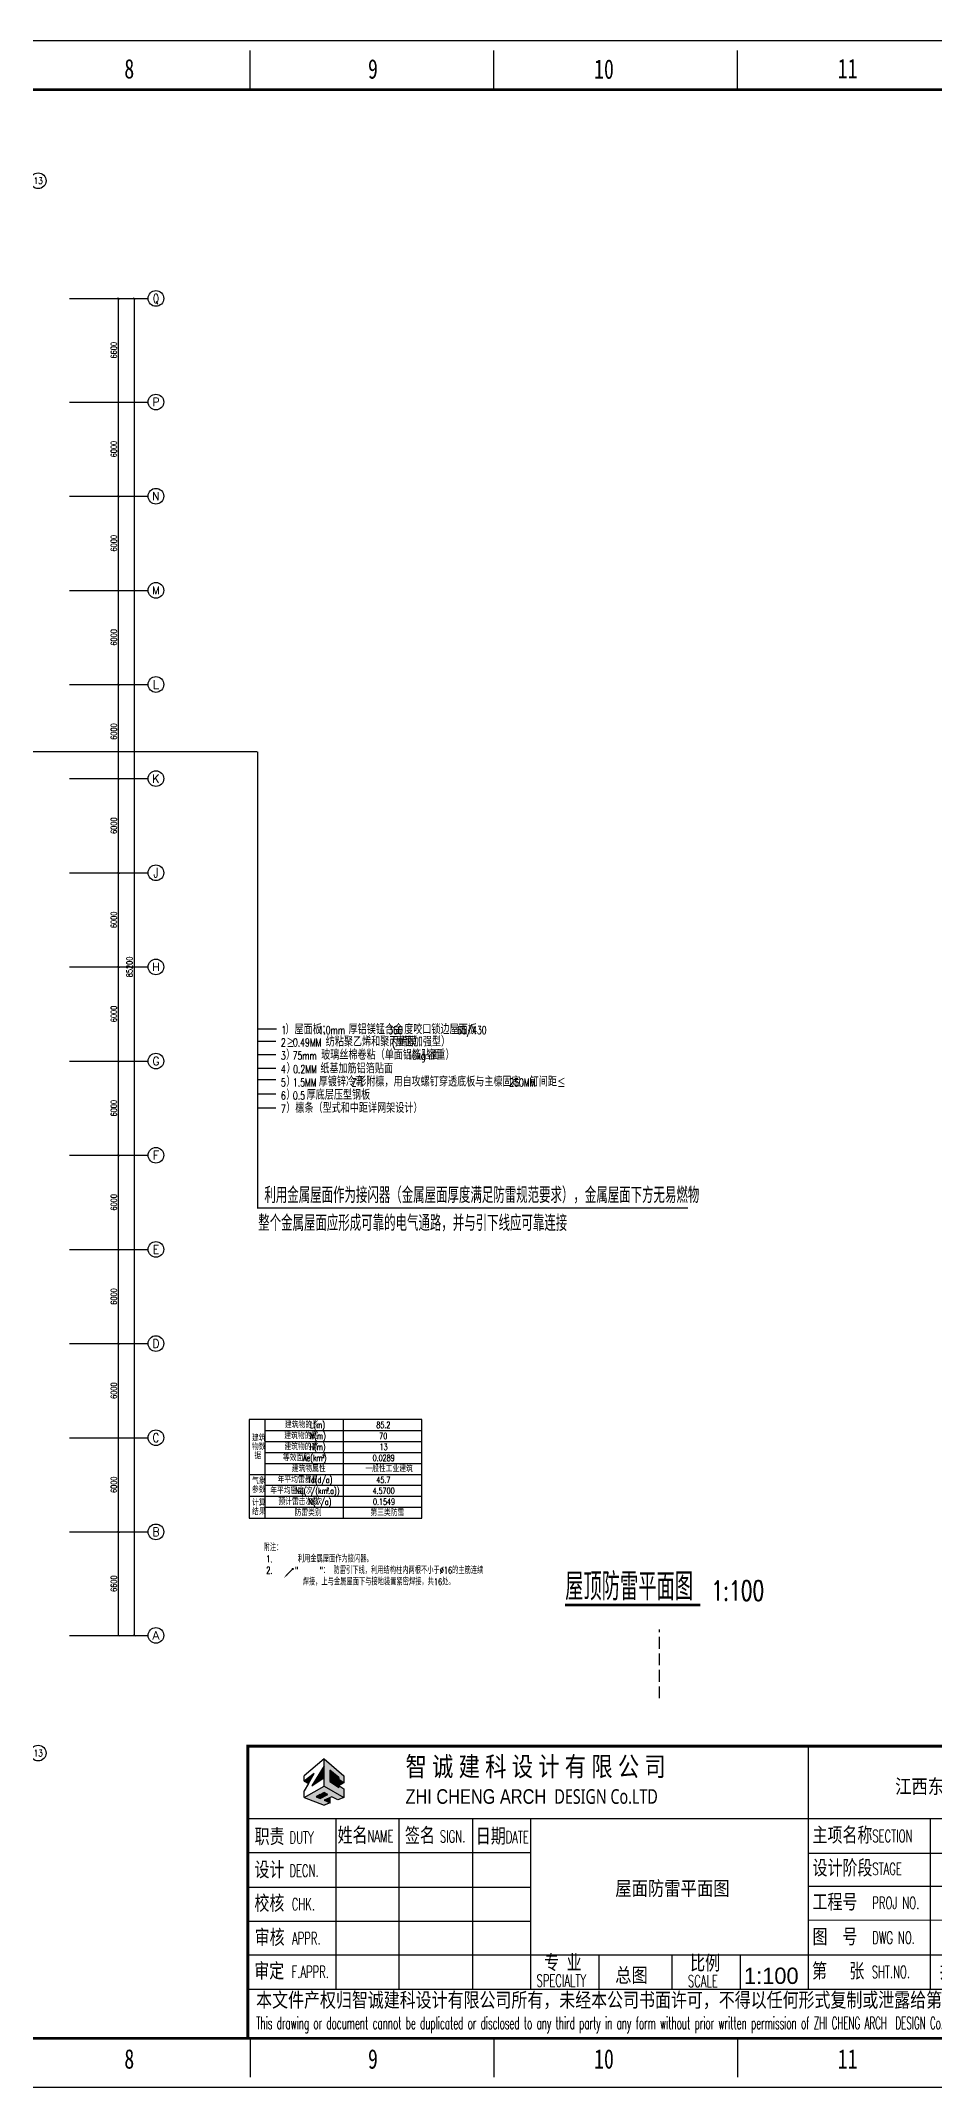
# Model space of a CAD drawing. Extents: x 7651907 to 8255021, y -2490714 to -1144618.
# Drawn here: x 7945100 to 8002004, y -1732162 to -1601767 of the extents above; entities that cross this region are included whole.
import ezdxf
from ezdxf.enums import TextEntityAlignment as Align

# ---------------------------------------------------------------- set-up
doc = ezdxf.new("R2010")
doc.units = 0
doc.header["$LTSCALE"] = 1000
doc.linetypes.add('DASH', pattern=[0.35, 0.25, -0.1])
doc.layers.get('0').update_dxf_attribs({"linetype": 'CONTINUOUS'})
doc.layers.get('Defpoints').update_dxf_attribs({"linetype": 'CONTINUOUS'})
for name, color, linetype in [('ast-标注层', 3, 'CONTINUOUS'), ('AXIS', 3, 'CONTINUOUS'), ('AXIS_TEXT', 7, 'CONTINUOUS'), ('DIM-箱柜', 3, 'CONTINUOUS'), ('DIM_SYMB', 3, 'CONTINUOUS'), ('LWIRE', 4, 'CONTINUOUS'), ('PUB_TEXT', 7, 'CONTINUOUS'), ('TEL_TAB', 7, 'CONTINUOUS'), ('图标', 4, 'CONTINUOUS'), ('图框', 4, 'CONTINUOUS')]:
    doc.layers.add(name, color=color, linetype=linetype)
doc.styles.add('0总图替换X', font='ZSM.shx', dxfattribs={"bigfont": 'HZTXT.shx'})
doc.styles.add('_TCH_AXIS', font='COMPLEX', dxfattribs={"bigfont": 'GBCBIG'})
doc.styles.add('_TCH_DIM', font='SIMPLEX', dxfattribs={"bigfont": 'GBCBIG'})
doc.styles.add('_TCH_DIM_T3', font='SIMPLEX', dxfattribs={"width": 0.705882, "bigfont": 'GBCBIG'})
doc.styles.add('_TCH_LABEL', font='COMPLEX', dxfattribs={"bigfont": 'GBCBIG'})
doc.styles.add('_TEL_DIM', font='SIMPLEX', dxfattribs={"width": 0.8, "height": 3.5, "bigfont": 'HZTXT'})
doc.styles.add('COMPLEX', font='COMPLEX')
doc.styles.get("Standard").update_dxf_attribs({"font": 'txt.shx', "width": 0.7, "bigfont": 'TSSDCHN.shx'})
doc.styles.add('图框字体', font='simhei.ttf')
doc.dimstyles.new('_TCH_ARCH&&125', dxfattribs={"dimtxt": 371.875, "dimasz": 125, "dimexe": 312.5, "dimexo": 375, "dimgap": 125, "dimtad": 1, "dimdec": 0, "dimzin": 0, "dimdsep": 46, "dimtxsty": '_TCH_DIM_T3', "dimblk": 'ARCHTICK', "dimcen": 0.09, "dimclrt": 7, "dimazin": 2, "dimtfac": 1, "dimtdec": 0, "dimtix": 1, "dimtmove": 2, "dimatfit": 3, "dimfxl": 0, "dimtolj": 1, "dimtzin": 0, "dimarcsym": 0})

# ---------------------------------------------------------------- blocks, each defined once
blk = doc.blocks.new('_AXISO')
blk.add_circle((0, 0), 0.5)
at = {"layer": 'AXIS_TEXT', "style": 'COMPLEX', "width": 1.041667}
blk.add_attdef('A', text='', height=0.56, dxfattribs=at).set_placement((-0.25, -0.28), (0.25, -0.28), align=Align.FIT)
blk = doc.blocks.new('_ArchTick')
at = {"color": 0, "linetype": 'ByBlock', "const_width": 0.4}
blk.add_lwpolyline([(-0.5, -0.5), (0.5, 0.5)], dxfattribs=at)
blk = doc.blocks.new('*D305')
at = {"layer": 'AXIS', "color": 0, "lineweight": -2}
for p, q in [((80375, 93200), (84437, 93200)), ((84125, 8000), (84125, 93200)), ((80375, 8000), (84437, 8000))]:
    blk.add_line(p, q, dxfattribs=at)
at = {"layer": 'Defpoints', "color": 0}
for p in [(80000, 93200), (84125, 93200), (80000, 8000)]:
    blk.add_point(p, dxfattribs=at)
at = {"layer": 'AXIS', "color": 0, "lineweight": -2, "xscale": 125, "yscale": 125, "zscale": 125}
for p, rotation in [((84125, 93200), 90), ((84125, 8000), 270)]:
    blk.add_blockref('_ArchTick', p, dxfattribs=dict(at, rotation=rotation))
at = {"layer": 'AXIS', "color": 7, "insert": (83814, 50600), "char_height": 371.9, "attachment_point": 5, "rotation": 90, "style": '_TCH_DIM_T3'}
blk.add_mtext('\\A1;85200', dxfattribs=at)
blk = doc.blocks.new('*D306')
at = {"layer": 'AXIS', "color": 0, "lineweight": -2}
for p, q in [((80375, 14600), (83437, 14600)), ((83125, 8000), (83125, 14600)), ((80375, 8000), (83437, 8000))]:
    blk.add_line(p, q, dxfattribs=at)
at = {"layer": 'Defpoints', "color": 0}
for p in [(80000, 14600), (83125, 14600), (80000, 8000)]:
    blk.add_point(p, dxfattribs=at)
at = {"layer": 'AXIS', "color": 0, "lineweight": -2, "xscale": 125, "yscale": 125, "zscale": 125}
for p, rotation in [((83125, 14600), 90), ((83125, 8000), 270)]:
    blk.add_blockref('_ArchTick', p, dxfattribs=dict(at, rotation=rotation))
at = {"layer": 'AXIS', "color": 7, "insert": (82814, 11300), "char_height": 371.9, "attachment_point": 5, "rotation": 90, "style": '_TCH_DIM_T3'}
blk.add_mtext('\\A1;6600', dxfattribs=at)
blk = doc.blocks.new('*D307')
at = {"layer": 'AXIS', "color": 0, "lineweight": -2}
for p, q in [((80375, 20600), (83437, 20600)), ((83125, 14600), (83125, 20600)), ((80375, 14600), (83437, 14600))]:
    blk.add_line(p, q, dxfattribs=at)
at = {"layer": 'Defpoints', "color": 0}
for p in [(80000, 20600), (83125, 20600), (80000, 14600)]:
    blk.add_point(p, dxfattribs=at)
at = {"layer": 'AXIS', "color": 0, "lineweight": -2, "xscale": 125, "yscale": 125, "zscale": 125}
for p, rotation in [((83125, 20600), 90), ((83125, 14600), 270)]:
    blk.add_blockref('_ArchTick', p, dxfattribs=dict(at, rotation=rotation))
at = {"layer": 'AXIS', "color": 7, "insert": (82814, 17600), "char_height": 371.9, "attachment_point": 5, "rotation": 90, "style": '_TCH_DIM_T3'}
blk.add_mtext('\\A1;6000', dxfattribs=at)
blk = doc.blocks.new('*D308')
at = {"layer": 'AXIS', "color": 0, "lineweight": -2}
for p, q in [((80375, 26600), (83437, 26600)), ((83125, 20600), (83125, 26600)), ((80375, 20600), (83437, 20600))]:
    blk.add_line(p, q, dxfattribs=at)
at = {"layer": 'Defpoints', "color": 0}
for p in [(80000, 26600), (83125, 26600), (80000, 20600)]:
    blk.add_point(p, dxfattribs=at)
at = {"layer": 'AXIS', "color": 0, "lineweight": -2, "xscale": 125, "yscale": 125, "zscale": 125}
for p, rotation in [((83125, 26600), 90), ((83125, 20600), 270)]:
    blk.add_blockref('_ArchTick', p, dxfattribs=dict(at, rotation=rotation))
at = {"layer": 'AXIS', "color": 7, "insert": (82814, 23600), "char_height": 371.9, "attachment_point": 5, "rotation": 90, "style": '_TCH_DIM_T3'}
blk.add_mtext('\\A1;6000', dxfattribs=at)
blk = doc.blocks.new('*D309')
at = {"layer": 'AXIS', "color": 0, "lineweight": -2}
for p, q in [((80375, 32600), (83437, 32600)), ((83125, 26600), (83125, 32600)), ((80375, 26600), (83437, 26600))]:
    blk.add_line(p, q, dxfattribs=at)
at = {"layer": 'Defpoints', "color": 0}
for p in [(80000, 32600), (83125, 32600), (80000, 26600)]:
    blk.add_point(p, dxfattribs=at)
at = {"layer": 'AXIS', "color": 0, "lineweight": -2, "xscale": 125, "yscale": 125, "zscale": 125}
for p, rotation in [((83125, 32600), 90), ((83125, 26600), 270)]:
    blk.add_blockref('_ArchTick', p, dxfattribs=dict(at, rotation=rotation))
at = {"layer": 'AXIS', "color": 7, "insert": (82814, 29600), "char_height": 371.9, "attachment_point": 5, "rotation": 90, "style": '_TCH_DIM_T3'}
blk.add_mtext('\\A1;6000', dxfattribs=at)
blk = doc.blocks.new('*D310')
at = {"layer": 'AXIS', "color": 0, "lineweight": -2}
for p, q in [((80375, 38600), (83437, 38600)), ((83125, 32600), (83125, 38600)), ((80375, 32600), (83437, 32600))]:
    blk.add_line(p, q, dxfattribs=at)
at = {"layer": 'Defpoints', "color": 0}
for p in [(80000, 38600), (83125, 38600), (80000, 32600)]:
    blk.add_point(p, dxfattribs=at)
at = {"layer": 'AXIS', "color": 0, "lineweight": -2, "xscale": 125, "yscale": 125, "zscale": 125}
for p, rotation in [((83125, 38600), 90), ((83125, 32600), 270)]:
    blk.add_blockref('_ArchTick', p, dxfattribs=dict(at, rotation=rotation))
at = {"layer": 'AXIS', "color": 7, "insert": (82814, 35600), "char_height": 371.9, "attachment_point": 5, "rotation": 90, "style": '_TCH_DIM_T3'}
blk.add_mtext('\\A1;6000', dxfattribs=at)
blk = doc.blocks.new('*D311')
at = {"layer": 'AXIS', "color": 0, "lineweight": -2}
for p, q in [((80375, 44600), (83437, 44600)), ((83125, 38600), (83125, 44600)), ((80375, 38600), (83437, 38600))]:
    blk.add_line(p, q, dxfattribs=at)
at = {"layer": 'Defpoints', "color": 0}
for p in [(80000, 44600), (83125, 44600), (80000, 38600)]:
    blk.add_point(p, dxfattribs=at)
at = {"layer": 'AXIS', "color": 0, "lineweight": -2, "xscale": 125, "yscale": 125, "zscale": 125}
for p, rotation in [((83125, 44600), 90), ((83125, 38600), 270)]:
    blk.add_blockref('_ArchTick', p, dxfattribs=dict(at, rotation=rotation))
at = {"layer": 'AXIS', "color": 7, "insert": (82814, 41600), "char_height": 371.9, "attachment_point": 5, "rotation": 90, "style": '_TCH_DIM_T3'}
blk.add_mtext('\\A1;6000', dxfattribs=at)
blk = doc.blocks.new('*D312')
at = {"layer": 'AXIS', "color": 0, "lineweight": -2}
for p, q in [((80375, 50600), (83437, 50600)), ((83125, 44600), (83125, 50600)), ((80375, 44600), (83437, 44600))]:
    blk.add_line(p, q, dxfattribs=at)
at = {"layer": 'Defpoints', "color": 0}
for p in [(80000, 50600), (83125, 50600), (80000, 44600)]:
    blk.add_point(p, dxfattribs=at)
at = {"layer": 'AXIS', "color": 0, "lineweight": -2, "xscale": 125, "yscale": 125, "zscale": 125}
for p, rotation in [((83125, 50600), 90), ((83125, 44600), 270)]:
    blk.add_blockref('_ArchTick', p, dxfattribs=dict(at, rotation=rotation))
at = {"layer": 'AXIS', "color": 7, "insert": (82814, 47600), "char_height": 371.9, "attachment_point": 5, "rotation": 90, "style": '_TCH_DIM_T3'}
blk.add_mtext('\\A1;6000', dxfattribs=at)
blk = doc.blocks.new('*D313')
at = {"layer": 'AXIS', "color": 0, "lineweight": -2}
for p, q in [((80375, 56600), (83437, 56600)), ((83125, 50600), (83125, 56600)), ((80375, 50600), (83437, 50600))]:
    blk.add_line(p, q, dxfattribs=at)
at = {"layer": 'Defpoints', "color": 0}
for p in [(80000, 56600), (83125, 56600), (80000, 50600)]:
    blk.add_point(p, dxfattribs=at)
at = {"layer": 'AXIS', "color": 0, "lineweight": -2, "xscale": 125, "yscale": 125, "zscale": 125}
for p, rotation in [((83125, 56600), 90), ((83125, 50600), 270)]:
    blk.add_blockref('_ArchTick', p, dxfattribs=dict(at, rotation=rotation))
at = {"layer": 'AXIS', "color": 7, "insert": (82814, 53600), "char_height": 371.9, "attachment_point": 5, "rotation": 90, "style": '_TCH_DIM_T3'}
blk.add_mtext('\\A1;6000', dxfattribs=at)
blk = doc.blocks.new('*D314')
at = {"layer": 'AXIS', "color": 0, "lineweight": -2}
for p, q in [((80375, 62600), (83437, 62600)), ((83125, 56600), (83125, 62600)), ((80375, 56600), (83437, 56600))]:
    blk.add_line(p, q, dxfattribs=at)
at = {"layer": 'Defpoints', "color": 0}
for p in [(80000, 62600), (83125, 62600), (80000, 56600)]:
    blk.add_point(p, dxfattribs=at)
at = {"layer": 'AXIS', "color": 0, "lineweight": -2, "xscale": 125, "yscale": 125, "zscale": 125}
for p, rotation in [((83125, 62600), 90), ((83125, 56600), 270)]:
    blk.add_blockref('_ArchTick', p, dxfattribs=dict(at, rotation=rotation))
at = {"layer": 'AXIS', "color": 7, "insert": (82814, 59600), "char_height": 371.9, "attachment_point": 5, "rotation": 90, "style": '_TCH_DIM_T3'}
blk.add_mtext('\\A1;6000', dxfattribs=at)
blk = doc.blocks.new('*D315')
at = {"layer": 'AXIS', "color": 0, "lineweight": -2}
for p, q in [((80375, 68600), (83437, 68600)), ((83125, 62600), (83125, 68600)), ((80375, 62600), (83437, 62600))]:
    blk.add_line(p, q, dxfattribs=at)
at = {"layer": 'Defpoints', "color": 0}
for p in [(80000, 68600), (83125, 68600), (80000, 62600)]:
    blk.add_point(p, dxfattribs=at)
at = {"layer": 'AXIS', "color": 0, "lineweight": -2, "xscale": 125, "yscale": 125, "zscale": 125}
for p, rotation in [((83125, 68600), 90), ((83125, 62600), 270)]:
    blk.add_blockref('_ArchTick', p, dxfattribs=dict(at, rotation=rotation))
at = {"layer": 'AXIS', "color": 7, "insert": (82814, 65600), "char_height": 371.9, "attachment_point": 5, "rotation": 90, "style": '_TCH_DIM_T3'}
blk.add_mtext('\\A1;6000', dxfattribs=at)
blk = doc.blocks.new('*D316')
at = {"layer": 'AXIS', "color": 0, "lineweight": -2}
for p, q in [((80375, 74600), (83437, 74600)), ((83125, 68600), (83125, 74600)), ((80375, 68600), (83437, 68600))]:
    blk.add_line(p, q, dxfattribs=at)
at = {"layer": 'Defpoints', "color": 0}
for p in [(80000, 74600), (83125, 74600), (80000, 68600)]:
    blk.add_point(p, dxfattribs=at)
at = {"layer": 'AXIS', "color": 0, "lineweight": -2, "xscale": 125, "yscale": 125, "zscale": 125}
for p, rotation in [((83125, 74600), 90), ((83125, 68600), 270)]:
    blk.add_blockref('_ArchTick', p, dxfattribs=dict(at, rotation=rotation))
at = {"layer": 'AXIS', "color": 7, "insert": (82814, 71600), "char_height": 371.9, "attachment_point": 5, "rotation": 90, "style": '_TCH_DIM_T3'}
blk.add_mtext('\\A1;6000', dxfattribs=at)
blk = doc.blocks.new('*D317')
at = {"layer": 'AXIS', "color": 0, "lineweight": -2}
for p, q in [((80375, 80600), (83437, 80600)), ((83125, 74600), (83125, 80600)), ((80375, 74600), (83437, 74600))]:
    blk.add_line(p, q, dxfattribs=at)
at = {"layer": 'Defpoints', "color": 0}
for p in [(80000, 80600), (83125, 80600), (80000, 74600)]:
    blk.add_point(p, dxfattribs=at)
at = {"layer": 'AXIS', "color": 0, "lineweight": -2, "xscale": 125, "yscale": 125, "zscale": 125}
for p, rotation in [((83125, 80600), 90), ((83125, 74600), 270)]:
    blk.add_blockref('_ArchTick', p, dxfattribs=dict(at, rotation=rotation))
at = {"layer": 'AXIS', "color": 7, "insert": (82814, 77600), "char_height": 371.9, "attachment_point": 5, "rotation": 90, "style": '_TCH_DIM_T3'}
blk.add_mtext('\\A1;6000', dxfattribs=at)
blk = doc.blocks.new('*D318')
at = {"layer": 'AXIS', "color": 0, "lineweight": -2}
for p, q in [((80375, 86600), (83437, 86600)), ((83125, 80600), (83125, 86600)), ((80375, 80600), (83437, 80600))]:
    blk.add_line(p, q, dxfattribs=at)
at = {"layer": 'Defpoints', "color": 0}
for p in [(80000, 86600), (83125, 86600), (80000, 80600)]:
    blk.add_point(p, dxfattribs=at)
at = {"layer": 'AXIS', "color": 0, "lineweight": -2, "xscale": 125, "yscale": 125, "zscale": 125}
for p, rotation in [((83125, 86600), 90), ((83125, 80600), 270)]:
    blk.add_blockref('_ArchTick', p, dxfattribs=dict(at, rotation=rotation))
at = {"layer": 'AXIS', "color": 7, "insert": (82814, 83600), "char_height": 371.9, "attachment_point": 5, "rotation": 90, "style": '_TCH_DIM_T3'}
blk.add_mtext('\\A1;6000', dxfattribs=at)
blk = doc.blocks.new('*D319')
at = {"layer": 'AXIS', "color": 0, "lineweight": -2}
for p, q in [((80375, 93200), (83437, 93200)), ((83125, 86600), (83125, 93200)), ((80375, 86600), (83437, 86600))]:
    blk.add_line(p, q, dxfattribs=at)
at = {"layer": 'Defpoints', "color": 0}
for p in [(80000, 93200), (83125, 93200), (80000, 86600)]:
    blk.add_point(p, dxfattribs=at)
at = {"layer": 'AXIS', "color": 0, "lineweight": -2, "xscale": 125, "yscale": 125, "zscale": 125}
for p, rotation in [((83125, 93200), 90), ((83125, 86600), 270)]:
    blk.add_blockref('_ArchTick', p, dxfattribs=dict(at, rotation=rotation))
at = {"layer": 'AXIS', "color": 7, "insert": (82814, 89900), "char_height": 371.9, "attachment_point": 5, "rotation": 90, "style": '_TCH_DIM_T3'}
blk.add_mtext('\\A1;6600', dxfattribs=at)
blk = doc.blocks.new('$TelecSys$00000080')
for p, q in [((-0.7, -0.7), (0, 0)), ((0.1, 0.1), (0.1, 0.1)), ((-0.1, -0.1), (-0.1, -0.1))]:
    blk.add_line(p, q)
at = {"const_width": 0.142}
blk.add_lwpolyline([(0.07, 0, 1), (-0.07, 0, 1)], format="xyb", close=True, dxfattribs=at)
blk.add_solid([(-0.63, -0.77), (-0.77, -0.63), (-1.15, -1.15)])
at = {"width": 0.8, "flags": 9}
blk.add_attdef('A', (0, 0), '', height=0.00002, rotation=180, dxfattribs=at)
blk = doc.blocks.new('图角框')
at = {"layer": '图标'}
for color, points in [(0, [(-164.38, 55.97), (-166.87, 51.86), (-164.38, 53.52)]), (253, [(-163.17, 52.71), (-163.17, 55.02), (-161.31, 53.56), (-161.31, 53.16), (-160.34, 52.42), (-160.34, 53.91), (-164.38, 57.37), (-164.38, 51.77), (-160.34, 49.43), (-160.34, 51.21), (-161.31, 51.87), (-161.31, 51.48)]), (0, [(-166.41, 54.38), (-168.43, 52.79), (-167.57, 52.34)]), (0, [(-165.2, 49.25), (-163.57, 50.03), (-164.38, 50.44), (-165.2, 50.02)]), (251, [(-161.31, 53.16), (-161.31, 53.56), (-162.96, 52.57), (-162.67, 52.38)]), (0, [(-161.31, 51.87), (-161.65, 51.7), (-161.31, 51.48)]), (250, [(-165.2, 50.02), (-166.02, 49.61), (-165.2, 49.25), (-165.2, 49.25)]), (250, [(-163.13, 49.44), (-164.38, 48.9), (-163.13, 48.35)])]:
    blk.add_hatch(color=color, dxfattribs=at).paths.add_polyline_path(points)
h = blk.add_hatch(color=0, dxfattribs=at)
h.paths.add_polyline_path([(-161.31, 53.56), (-163.17, 55.02), (-163.17, 52.71), (-162.96, 52.57)])
h.paths.add_polyline_path([(-162.67, 52.38), (-161.69, 51.73), (-160.34, 52.42), (-161.31, 53.16)])
h = blk.add_hatch(color=251, dxfattribs=at)
h.paths.add_polyline_path([(-164.38, 51.77), (-168.43, 49.43), (-164.38, 47.87), (-163.13, 48.35), (-164.38, 48.9), (-162.75, 49.61), (-161.52, 48.98), (-160.34, 49.43)])
h.paths.add_polyline_path([(-163.57, 50.03), (-165.2, 49.25), (-166.02, 49.61), (-164.38, 50.44)], flags=16)
for p, q in [((-65.01, 60), (-65.01, 10.01)), ((0, 45.05), (-180, 45.05)), ((-161.97, 45.05), (-161.97, 10.01)), ((-148.94, 10.01), (-148.94, 45.05)), ((-133.93, 45.05), (-133.93, 10.01)), ((-121.99, 45.05), (-121.99, 10.01)), ((-39.98, 45.05), (-39.98, 10.01)), ((-121.99, 38.05), (-180, 38.05)), ((0, 37.93), (-65.01, 37.93)), ((-121.99, 30.99), (-180, 30.99)), ((0, 31.19), (-65.01, 31.19)), ((-121.99, 24), (-180, 24)), ((0, 24.13), (-65.01, 24.26)), ((0, 17.07), (-180, 17.07)), ((-108, 17.01), (-108, 10.01)), ((-92.98, 17.01), (-92.98, 10.01)), ((-78.99, 17.01), (-78.99, 10.01)), ((-20.02, 17.07), (-20.02, 10.01)), ((0, 10.01), (-180, 10.01))]:
    blk.add_line(p, q)
at = {"color": 250}
for p, q in [((-164.38, 57.37), (-168.43, 53.91)), ((-164.38, 51.77), (-164.38, 57.37)), ((-164.38, 57.37), (-160.34, 53.91)), ((-161.31, 53.56), (-163.17, 55.02)), ((-163.17, 55.02), (-163.17, 52.71)), ((-168.43, 52.79), (-168.43, 53.91)), ((-167.57, 52.34), (-168.43, 50.83)), ((-168.43, 49.43), (-164.38, 51.77)), ((-168.43, 49.43), (-168.43, 50.83)), ((-164.38, 50.44), (-166.02, 49.61)), ((-164.38, 51.77), (-160.34, 49.43)), ((-163.57, 50.03), (-164.38, 50.44)), ((-163.17, 52.71), (-161.31, 51.48)), ((-161.31, 53.56), (-162.96, 52.57)), ((-161.31, 53.16), (-162.67, 52.38)), ((-160.34, 52.42), (-161.69, 51.73)), ((-161.31, 51.87), (-161.65, 51.7)), ((-161.31, 53.56), (-161.31, 53.16)), ((-160.34, 52.42), (-161.31, 53.16)), ((-161.31, 51.87), (-160.34, 51.21)), ((-161.31, 51.87), (-161.31, 51.48)), ((-160.34, 53.91), (-160.34, 52.42)), ((-160.34, 52.42), (-160.34, 52.42)), ((-160.34, 51.21), (-160.34, 49.43)), ((-168.43, 49.43), (-164.38, 47.87)), ((-166.02, 49.61), (-165.2, 49.25)), ((-165.2, 49.25), (-163.57, 50.03)), ((-165.2, 49.25), (-165.2, 50.02)), ((-162.75, 49.61), (-164.38, 48.9)), ((-164.38, 48.9), (-163.13, 48.35)), ((-163.13, 48.35), (-164.38, 47.87)), ((-163.13, 48.35), (-163.13, 49.44)), ((-161.52, 48.98), (-162.75, 49.61)), ((-160.34, 49.43), (-161.52, 48.98))]:
    blk.add_line(p, q, dxfattribs=at)
at = {"const_width": 0.6}
blk.add_lwpolyline([(-180, 60), (0, 60), (0, 0), (-180, 0)], close=True, dxfattribs=at)
at = {"color": 250}
for points in [[(-164.38, 55.97), (-166.87, 51.86), (-164.38, 53.52)], [(-167.57, 52.34), (-166.41, 54.38), (-168.43, 52.79), (-167.57, 52.34)]]:
    blk.add_lwpolyline(points, dxfattribs=at)
blk.add_lwpolyline([(-165.2, 50.03), (-166.02, 49.61), (-165.2, 49.25)], close=True, dxfattribs=at)
at = {"attachment_point": 1, "style": '图框字体'}
for s, insert, char_height, width in [('{\\fMicrosoft YaHei|b0|i0|c134|p34;\\W0.8;智 诚 建 科 设 计 有 限 公 司\\P\\fSwis721 BT|b0|i0|c0|p34;\\H0.75x;ZHI CHENG ARCH \\fMicrosoft YaHei|b0|i0|c134|p34;\\W0.75; DESIGN Co.LTD}', (-147.65, 57.81), 4, 80.7696), ('{\\fFangSong|b0|i0|c134|p49;\\W0.75;职责\\Fromans|c134;\\H0.83333x;\\W0.6; DUTY}', (-178.62, 42.98), 3, 14.1204), ('{\\fFangSong|b0|i0|c134|p49;\\W0.75;姓名\\Fromans|c134;\\H0.83333x;\\W0.6;NAME}', (-161.6, 43.25), 3, 12.3126), ('{\\fFangSong|b0|i0|c134|p49;\\W0.75;签名\\Fromans|c134;\\H0.83333x;\\W0.6; SIGN.}', (-147.76, 43.19), 3, 13.5069), ('{\\fFangSong|b0|i0|c134|p49;\\W0.75;日期\\Fromans|c134;\\H0.83333x;\\W0.6;DATE}', (-133.23, 43.06), 3, 11.7275), ('{\\fFangSong|b0|i0|c134|p49;\\W0.75;主项名称\\Fromans|c134;\\H0.83333x;\\W0.6;SECTION}', (-64.12, 43.28), 3, 32.7737), ('{\\fFangSong|b0|i0|c134|p49;\\W0.75;设计\\Fromans|c134;\\H0.83333x;\\W0.6; DECN.}', (-178.64, 36.17), 3, 15.1709), ('{\\fFangSong|b0|i0|c134|p49;\\W0.75;设计阶段\\Fromans|c134;\\H0.83333x;\\W0.6;STAGE}', (-64.12, 36.54), 3, 32.7737), ('{\\fFangSong|b0|i0|c134|p49;\\W0.75;校核 \\Fromans|c134;\\H0.83333x;\\W0.6;CHK.}', (-178.66, 29.29), 3, 15.1011), ('{\\fFangSong|b0|i0|c134|p49;\\W0.75;工程号  \\Fromans|c134;\\H0.83333x;\\W0.6;PROJ NO.}', (-64.12, 29.56), 3, 32.7737), ('{\\fFangSong|b0|i0|c134|p49;\\W0.75;审核 \\Fromans|c134;\\H0.83333x;\\W0.6;APPR.}', (-178.6, 22.28), 3, 15.1004), ('{\\fFangSong|b0|i0|c134|p49;\\W0.75;图  号  \\Fromans|c134;\\H0.83333x;\\W0.6;DWG NO.}', (-64.12, 22.42), 3, 32.7737), ('{\\fFangSong|b0|i0|c134|p49;\\W0.75;审定 \\Fromans|c134;\\H0.83333x;\\W0.6;F.APPR.}', (-178.69, 15.39), 3, 16.7268), ('{\\fFangSong|b0|i0|c134|p49;\\W0.75;第   张 \\Fromans|c134;\\H0.83333x;\\W0.6;SHT.NO.}', (-64.22, 15.38), 3, 21.5167), ('{\\fFangSong|b0|i0|c134|p49;\\W0.75;共   张 \\Fromans|c134;\\H0.83333x;\\W0.6;TOT.}', (-38.07, 15.37), 3, 18.7702), ('{\\fFangSong|b0|i0|c134|p49;\\W0.75;版次\\Fromans|c134;\\H0.83333x;\\W0.6;REV.}', (-19.37, 15.47), 3, 13.6077), ('{\\fFangSong|b0|i0|c134|p49;\\W0.8;本文件产权\\fFangSong_GB2312|b0|i0|c134|p49;归智诚建科设计有限公司所\\fFangSong|b0|i0|c134|p49;有，未经本公司书面许可，不得以任何形式复制或泄露给第三方。\\P\\Fromans|c134;\\H0.83333x;\\W0.52;This drawing or document cannot be duplicated or disclosed to any third party in any form without prior written permission of \\Fromans|c0;ZHI CHENG ARCH \\Fromans|c134; DESIGN Co.LTD\\P\\H1.0634x; }', (-178.3, 9.39), 3, 189.5186)]:
    blk.add_mtext(s, dxfattribs=dict(at, insert=insert, char_height=char_height, width=width))
at = {"char_height": 3, "attachment_point": 1, "line_spacing_factor": 0.8, "style": '图框字体'}
for s, insert, width in [('{\\fFangSong|b0|i0|c134|p49;\\W1.0722; \\W0.75;专 业\\P\\Fromans|c134;\\H0.83333x;\\W0.29166; \\W0.6;SPECIALTY}', (-121.38, 17.11), 12.4582), ('{\\fFangSong|b0|i0|c134|p49;\\W0.47578; \\W0.75;比例\\P\\Fromans|c134;\\H0.83333x;\\W0.2479; \\W0.6;SCALE}', (-90.21, 17), 7.6681)]:
    blk.add_mtext(s, dxfattribs=dict(at, insert=insert, width=width))
blk = doc.blocks.new('A2-H')
at = {"color": 0}
for p, q in [((404.5, 410), (404.5, 418)), ((454.5, 410), (454.5, 418)), ((504.5, 410), (504.5, 418)), ((404.5, 10), (404.5, 2)), ((454.5, 10), (454.5, 2)), ((504.5, 10), (504.5, 2))]:
    blk.add_line(p, q, dxfattribs=at)
blk.add_lwpolyline([(0, 0), (594, 0), (594, 420), (0, 420)], close=True, dxfattribs=at)
at = {"color": 0, "const_width": 0.6}
blk.add_lwpolyline([(25, 10), (584, 10), (584, 410), (25, 410)], close=True, dxfattribs=at)
at = {"color": 0}
blk.add_blockref('图角框', (584, 10), dxfattribs=at)
at = {"style": '图框字体', "width": 0.75}
for s, p in [('8', (378.64, 412.29)), ('9', (428.64, 412.26)), ('10', (475.03, 412.22)), ('11', (525.03, 412.35)), ('8', (378.64, 3.78)), ('9', (428.64, 3.78)), ('10', (475.03, 3.78)), ('11', (525.03, 3.78))]:
    blk.add_text(s, height=4, dxfattribs=at).set_placement(p)
blk = doc.blocks.new('A$C6D6D7C56')
at = {"layer": 'AXIS'}
for p, q in [((80000, 93200), (85000, 93200)), ((80000, 86600), (85000, 86600)), ((80000, 80600), (85000, 80600)), ((80000, 74600), (85000, 74600)), ((80000, 68600), (85000, 68600)), ((80000, 62600), (85000, 62600)), ((80000, 56600), (85000, 56600)), ((80000, 50600), (85000, 50600)), ((80000, 44600), (85000, 44600)), ((80000, 38600), (85000, 38600)), ((80000, 32600), (85000, 32600)), ((80000, 26600), (85000, 26600)), ((80000, 20600), (85000, 20600)), ((80000, 14600), (85000, 14600)), ((80000, 8000), (85000, 8000))]:
    blk.add_line(p, q, dxfattribs=at)
ref = blk.add_blockref('_AXISO', (78000, 100700), dxfattribs=dict(at, xscale=1000, yscale=1000, zscale=1000))
ref.add_attrib('A', '13', dxfattribs={"layer": 'AXIS_TEXT', "ltscale": 100, "height": 410.56, "style": '_TCH_AXIS'}).set_placement((77716.5, 100494.7), (78283.5, 100494.7), align=Align.FIT)
ref = blk.add_blockref('_AXISO', (85500, 93200), dxfattribs=dict(at, xscale=1000, yscale=1000, zscale=1000))
ref.add_attrib('A', 'Q', dxfattribs={"layer": 'AXIS_TEXT', "ltscale": 100, "height": 596.2, "style": '_TCH_AXIS', "width": 0.807692}).set_placement((85316.6, 92901.9), (85683.4, 92901.9), align=Align.FIT)
ref = blk.add_blockref('_AXISO', (85500, 86600), dxfattribs=dict(at, xscale=1000, yscale=1000, zscale=1000))
ref.add_attrib('A', 'P', dxfattribs={"layer": 'AXIS_TEXT', "ltscale": 100, "height": 544.1, "style": '_TCH_AXIS'}).set_placement((85279.8, 86328), (85720.2, 86328), align=Align.FIT)
ref = blk.add_blockref('_AXISO', (85500, 80600), dxfattribs=dict(at, xscale=1000, yscale=1000, zscale=1000))
ref.add_attrib('A', 'N', dxfattribs={"layer": 'AXIS_TEXT', "ltscale": 100, "height": 519.1, "style": '_TCH_AXIS'}).set_placement((85265.2, 80340.5), (85734.8, 80340.5), align=Align.FIT)
ref = blk.add_blockref('_AXISO', (85500, 74600), dxfattribs=dict(at, xscale=1000, yscale=1000, zscale=1000))
ref.add_attrib('A', 'M', dxfattribs={"layer": 'AXIS_TEXT', "ltscale": 100, "height": 495, "style": '_TCH_AXIS'}).set_placement((85252.5, 74352.5), (85747.5, 74352.5), align=Align.FIT)
ref = blk.add_blockref('_AXISO', (85500, 68600), dxfattribs=dict(at, xscale=1000, yscale=1000, zscale=1000))
ref.add_attrib('A', 'L', dxfattribs={"layer": 'AXIS_TEXT', "ltscale": 100, "height": 569.6, "style": '_TCH_AXIS'}).set_placement((85296.6, 68315.2), (85703.4, 68315.2), align=Align.FIT)
ref = blk.add_blockref('_AXISO', (85500, 62600), dxfattribs=dict(at, xscale=1000, yscale=1000, zscale=1000))
ref.add_attrib('A', 'K', dxfattribs={"layer": 'AXIS_TEXT', "ltscale": 100, "height": 519.1, "style": '_TCH_AXIS'}).set_placement((85265.2, 62340.5), (85734.8, 62340.5), align=Align.FIT)
ref = blk.add_blockref('_AXISO', (85500, 56600), dxfattribs=dict(at, xscale=1000, yscale=1000, zscale=1000))
ref.add_attrib('A', 'J', dxfattribs={"layer": 'AXIS_TEXT', "ltscale": 100, "height": 620.1, "style": '_TCH_AXIS'}).set_placement((85337.6, 56290), (85662.4, 56290), align=Align.FIT)
ref = blk.add_blockref('_AXISO', (85500, 50600), dxfattribs=dict(at, xscale=1000, yscale=1000, zscale=1000))
ref.add_attrib('A', 'H', dxfattribs={"layer": 'AXIS_TEXT', "ltscale": 100, "height": 506.9, "style": '_TCH_AXIS'}).set_placement((85258.6, 50346.6), (85741.4, 50346.6), align=Align.FIT)
ref = blk.add_blockref('_AXISO', (85500, 44600), dxfattribs=dict(at, xscale=1000, yscale=1000, zscale=1000))
ref.add_attrib('A', 'G', dxfattribs={"layer": 'AXIS_TEXT', "ltscale": 100, "height": 531.5, "style": '_TCH_AXIS'}).set_placement((85272.2, 44334.3), (85727.8, 44334.3), align=Align.FIT)
ref = blk.add_blockref('_AXISO', (85500, 38600), dxfattribs=dict(at, xscale=1000, yscale=1000, zscale=1000))
ref.add_attrib('A', 'F', dxfattribs={"layer": 'AXIS_TEXT', "ltscale": 100, "height": 556.8, "style": '_TCH_AXIS'}).set_placement((85287.9, 38321.6), (85712.1, 38321.6), align=Align.FIT)
ref = blk.add_blockref('_AXISO', (85500, 32600), dxfattribs=dict(at, xscale=1000, yscale=1000, zscale=1000))
ref.add_attrib('A', 'E', dxfattribs={"layer": 'AXIS_TEXT', "ltscale": 100, "height": 556.8, "style": '_TCH_AXIS'}).set_placement((85287.9, 32321.6), (85712.1, 32321.6), align=Align.FIT)
ref = blk.add_blockref('_AXISO', (85500, 26600), dxfattribs=dict(at, xscale=1000, yscale=1000, zscale=1000))
ref.add_attrib('A', 'D', dxfattribs={"layer": 'AXIS_TEXT', "ltscale": 100, "height": 544.1, "style": '_TCH_AXIS'}).set_placement((85279.8, 26328), (85720.2, 26328), align=Align.FIT)
ref = blk.add_blockref('_AXISO', (85500, 20600), dxfattribs=dict(at, xscale=1000, yscale=1000, zscale=1000))
ref.add_attrib('A', 'C', dxfattribs={"layer": 'AXIS_TEXT', "ltscale": 100, "height": 569.6, "style": '_TCH_AXIS'}).set_placement((85296.6, 20315.2), (85703.4, 20315.2), align=Align.FIT)
ref = blk.add_blockref('_AXISO', (85500, 14600), dxfattribs=dict(at, xscale=1000, yscale=1000, zscale=1000))
ref.add_attrib('A', 'B', dxfattribs={"layer": 'AXIS_TEXT', "ltscale": 100, "height": 544.1, "style": '_TCH_AXIS'}).set_placement((85279.8, 14328), (85720.2, 14328), align=Align.FIT)
ref = blk.add_blockref('_AXISO', (85500, 8000), dxfattribs=dict(at, xscale=1000, yscale=1000, zscale=1000))
ref.add_attrib('A', 'A', dxfattribs={"layer": 'AXIS_TEXT', "ltscale": 100, "height": 531.5, "style": '_TCH_AXIS'}).set_placement((85272.2, 7734.3), (85727.8, 7734.3), align=Align.FIT)
ref = blk.add_blockref('_AXISO', (78000, 500), dxfattribs=dict(at, xscale=1000, yscale=1000, zscale=1000))
ref.add_attrib('A', '13', dxfattribs={"layer": 'AXIS_TEXT', "ltscale": 100, "height": 410.56, "style": '_TCH_AXIS'}).set_placement((77716.5, 294.7), (78283.5, 294.7), align=Align.FIT)
for p1, p2, distance, picture, middle in [((80000, 8000), (80000, 93200), -4125, '*D305', (83814.1, 50600)), ((80000, 86600), (80000, 93200), -3125, '*D319', (82814.1, 89900)), ((80000, 80600), (80000, 86600), -3125, '*D318', (82814.1, 83600)), ((80000, 74600), (80000, 80600), -3125, '*D317', (82814.1, 77600)), ((80000, 68600), (80000, 74600), -3125, '*D316', (82814.1, 71600)), ((80000, 62600), (80000, 68600), -3125, '*D315', (82814.1, 65600)), ((80000, 56600), (80000, 62600), -3125, '*D314', (82814.1, 59600)), ((80000, 50600), (80000, 56600), -3125, '*D313', (82814.1, 53600)), ((80000, 44600), (80000, 50600), -3125, '*D312', (82814.1, 47600)), ((80000, 38600), (80000, 44600), -3125, '*D311', (82814.1, 41600)), ((80000, 32600), (80000, 38600), -3125, '*D310', (82814.1, 35600)), ((80000, 26600), (80000, 32600), -3125, '*D309', (82814.1, 29600)), ((80000, 20600), (80000, 26600), -3125, '*D308', (82814.1, 23600)), ((80000, 14600), (80000, 20600), -3125, '*D307', (82814.1, 17600)), ((80000, 8000), (80000, 14600), -3125, '*D306', (82814.1, 11300))]:
    dim = blk.add_aligned_dim(p1=p1, p2=p2, distance=distance, dimstyle='_TCH_ARCH&&125', dxfattribs=at)
    dim.commit()
    dim.dimension.update_dxf_attribs({"geometry": picture, "text_midpoint": middle})

msp = doc.modelspace()

# ---------------------------------------------------------------- linework, layer by layer
at = {"color": 2}
msp.add_line((7958895.4, -1647063.8), (7958895.4, -1676133), dxfattribs=at)
at = {"layer": 'ast-标注层'}
for p, q in [((7958903.1, -1664714.7), (7960100.9, -1664714.7)), ((7958873.4, -1665502.5), (7960071.2, -1665502.5)), ((7958873.4, -1666362.2), (7960071.2, -1666362.2)), ((7958873.4, -1667221.9), (7960071.2, -1667221.9)), ((7958873.4, -1667956.5), (7960071.2, -1667956.5)), ((7958873.4, -1668861.5), (7960071.2, -1668861.5)), ((7958873.4, -1669756.5), (7960071.2, -1669756.5))]:
    msp.add_line(p, q, dxfattribs=at)
at = {"layer": 'DIM_SYMB', "const_width": 175}
msp.add_lwpolyline([(7978500.5, -1701438.3), (7987107.2, -1701438.3)], dxfattribs=at)
at = {"layer": 'PUB_TEXT', "color": 2}
for p, q in [((7958884.4, -1647063.8), (7923558.5, -1647063.8)), ((7958884.4, -1676133), (7986308.1, -1676133))]:
    msp.add_line(p, q, dxfattribs=at)
at = {"layer": 'TEL_TAB', "color": 4}
msp.add_lwpolyline([(7958359.3, -1695914.2), (7969359.3, -1695914.2), (7969359.3, -1689614.2), (7958359.3, -1689614.2)], close=True, dxfattribs=at)
for points in [[(7959359.3, -1689614.2), (7959359.3, -1695914.2)], [(7964359.3, -1689614.2), (7964359.3, -1695914.2)], [(7959359.3, -1690314.2), (7969359.3, -1690314.2)], [(7959359.3, -1691014.2), (7969359.3, -1691014.2)], [(7959359.3, -1691714.2), (7969359.3, -1691714.2)], [(7959359.3, -1692414.2), (7969359.3, -1692414.2)], [(7958359.3, -1693114.2), (7969359.3, -1693114.2)], [(7959359.3, -1693814.2), (7969359.3, -1693814.2)], [(7958359.3, -1694514.2), (7969359.3, -1694514.2)], [(7959359.3, -1695214.2), (7969359.3, -1695214.2)]]:
    msp.add_lwpolyline(points, dxfattribs=at)
at = {"layer": '图框', "color": 251, "linetype": 'DASH', "ltscale": 3}
msp.add_line((7984500.5, -1707379.6), (7984500.5, -1703004.6), dxfattribs=at)

# ---------------------------------------------------------------- block references
at = {"color": 0, "xscale": 310.4639999999999, "yscale": 310.4639999999999, "zscale": 310.4639999999999}
msp.add_blockref('A2-H', (7832858.2, -1732162), dxfattribs=at)
at = {"ltscale": 100}
msp.add_blockref('A$C6D6D7C56', (7866927.4, -1711379.6), dxfattribs=at)
at = {"layer": 'LWIRE', "xscale": 500, "yscale": 500, "zscale": 500}
msp.add_blockref('$TelecSys$00000080', (7961144.6, -1699145.6), dxfattribs=at)

# ---------------------------------------------------------------- texts
at = {"color": 2, "style": '0总图替换X'}
for s, height, p in [('江西东跃电线电缆有限公司', 1040.174, (7999525.9, -1713560.6)), ('屋面防雷平面图', 1040.17, (7981692.8, -1720057.4)), ('总图', 1040.17, (7981685.1, -1725590)), ('1:100', 1040.17, (7989893, -1725590))]:
    msp.add_text(s, height=height, dxfattribs=at).set_placement(p)
at = {"layer": 'DIM-箱柜', "color": 7, "style": '_TCH_DIM'}
for s, p in [('利用金属屋面作为接闪器（金属屋面厚度满足防雷规范要求），金属屋面下方无易燃物', (7959336.8, -1675827.4)), ('整个金属屋面应形成可靠的电气通路，并与引下线应可靠连接', (7958943.3, -1677606.2))]:
    msp.add_text(s, height=1012.766, dxfattribs=at).set_placement(p)
at = {"layer": 'PUB_TEXT', "color": 0, "style": '_TCH_LABEL', "width": 0.705882}
for s, p in [('1', (7960418.1, -1665058.8, 46089.2)), ('1.0mm', (7962781.6, -1665058.8, 46089.2)), ('360', (7967229.2, -1665058.8, 46089.2)), ('65/430', (7971610.9, -1665058.8, 46089.2)), ('2', (7960389.2, -1665842.8, 46089.2)), ('3', (7960389.2, -1666685.7, 46089.2)), ('75mm', (7961136.2, -1666685.7, 46089.2)), ('0.49MM', (7961153.4, -1665842.8, 46089.2)), ('(', (7967457.6, -1665842.8, 46089.2)), ('16kg', (7968430, -1666685.7, 46089.2)), ('4', (7960389.2, -1667552.8, 46089.2)), ('0.2MM', (7961170.5, -1667552.8, 46089.2)), ('5', (7960389.2, -1668392.8, 46089.2)), ('6', (7960389.2, -1669232.8, 46089.2)), ('0.5', (7961153.4, -1669232.8, 46089.2)), ('1.5MM', (7961153.4, -1668392.8, 46089.2)), ('Z', (7964905.5, -1668392.8, 46089.2)), ('250MM', (7974937.7, -1668392.8, 46089.2)), ('7', (7960389.2, -1670072.8, 46089.2))]:
    msp.add_text(s, height=510, dxfattribs=at).set_placement(p)
at = {"layer": 'PUB_TEXT', "color": 0, "style": '_TCH_LABEL'}
for s, height, p in [('）屋面板：', 578.72, (7960675.2, -1665058.8, 46089.2)), ('厚铝镁锰合金', 578.72, (7964701.6, -1665058.8, 46089.2)), ('度咬口锁边屋面板', 578.72, (7968240.7, -1665058.8, 46089.2)), ('）', 578.7, (7960714.9, -1666685.7, 46089.2)), ('≥', 578.7, (7960732.1, -1665842.8, 46089.2)), ('玻璃丝棉卷粘（单面铝箔贴面', 578.723, (7962953.4, -1666685.7, 46089.2)), ('纺粘聚乙烯和聚丙烯膜', 578.72, (7963244.8, -1665842.8, 46089.2)), ('屋面加强型）', 578.72, (7967697.6, -1665842.8, 46089.2)), ('容重）', 578.72, (7969715.7, -1666685.7, 46089.2)), ('）', 578.7, (7960732.1, -1668392.8, 46089.2)), ('）', 578.7, (7960749.2, -1667552.8, 46089.2)), ('厚镀锌冷弯', 578.72, (7962799.1, -1668392.8, 46089.2)), ('纸基加筋铝箔贴面', 578.72, (7962901.9, -1667552.8, 46089.2)), ('形附檩，用自攻螺钉穿透底板与主檩固定，钉间距≤', 578.723, (7965248.3, -1668392.8, 46089.2)), ('）', 578.7, (7960732.1, -1669232.8, 46089.2)), ('厚底层压型钢板', 578.72, (7962027.7, -1669232.8, 46089.2)), ('）檩条（型式和中距详网架设计）', 578.723, (7960732.1, -1670072.8, 46089.2))]:
    msp.add_text(s, height=height, dxfattribs=at).set_placement(p)
at = {"layer": 'PUB_TEXT', "width": 0.7}
for s, height, p in [('屋顶防雷平面图', 1750, (7978500.5, -1701143.4)), ('1:100', 1250, (7987807.2, -1701143.4))]:
    msp.add_text(s, height=height, dxfattribs=at).set_placement(p)
at = {"layer": 'PUB_TEXT', "insert": (7958746, -1697554.8), "char_height": 437.5, "width": 15111.537, "attachment_point": 1}
msp.add_mtext('{\\W1.39976; }附注： \\P{\\W1.81972; }1.{\\W4.1445; }利用金属屋面作为接闪器。\\P{\\W1.81972; }2.{\\W3.68148; }"     "： 防雷引下线，利用结构柱内两根不小于∅16的主筋连续\\P{\\W7.77285; }焊接，上与金属屋面下与接地装置紧密焊接，共16处。', dxfattribs=at)
at = {"layer": 'TEL_TAB', "color": 4, "style": '_TEL_DIM'}
for s, height, width, p in [('建筑物的长', 400, 0.8, (7960644.8, -1690164.2)), ('L(m)', 400, 0.64, (7962244.8, -1690164.2)), ('85.2', 400, 0.64, (7966469.2, -1690164.2)), ('物数', 400, 0.8, (7958547.9, -1691564.2)), ('建筑', 400, 0.8, (7958547.9, -1691004.2)), ('建筑物的宽', 400, 0.8, (7960602.2, -1690864.2)), ('建筑物的高', 400, 0.8, (7960614.3, -1691564.2)), ('W(m)', 400, 0.64, (7962202.2, -1690864.2)), ('H(m)', 400, 0.64, (7962214.3, -1691564.2)), ('70', 400, 0.64, (7966652.1, -1690864.2)), ('13', 400, 0.64, (7966676.4, -1691564.2)), ('据', 400, 0.8, (7958703.6, -1692124.2)), ('等效面积', 400, 0.8, (7960518.3, -1692264.2)), ('建筑物属性', 400, 0.8, (7961082, -1692964.2)), ('Ae(km', 400, 0.64, (7961798.3, -1692264.2)), ('2', 200, 0.64, (7963029.6, -1692064.2)), (')', 400, 0.64, (7963114.9, -1692264.2)), ('一般性工业建筑', 400, 0.8, (7965769.5, -1692964.2)), ('0.0289', 400, 0.64, (7966231.5, -1692264.2)), ('气象', 400, 0.8, (7958550, -1693734.2)), ('年平均雷暴日', 400, 0.8, (7960180.1, -1693664.2)), ('Td(d/a)', 400, 0.64, (7962100.1, -1693664.2)), ('45.7', 400, 0.64, (7966469.2, -1693664.2)), ('参数', 400, 0.8, (7958550, -1694294.2)), ('计算', 400, 0.8, (7958550.6, -1695134.2)), ('年平均密度', 400, 0.8, (7959710.7, -1694364.2)), ('预计雷击次数', 400, 0.8, (7960227.3, -1695064.2)), ('Ng(', 400, 0.64, (7961310.7, -1694364.2)), ('次', 400, 0.8, (7961981.2, -1694364.2)), ('N(', 400, 0.64, (7962147.3, -1695064.2)), ('/(km', 400, 0.64, (7962301.2, -1694364.2)), ('次', 400, 0.8, (7962586.2, -1695064.2)), ('/a)', 400, 0.64, (7962906.2, -1695064.2)), ('2', 200, 0.64, (7963313, -1694164.2)), ('.a))', 400, 0.64, (7963398.3, -1694364.2)), ('4.5700', 400, 0.64, (7966225.4, -1694364.2)), ('0.1549', 400, 0.64, (7966255.9, -1695064.2)), ('结果', 400, 0.8, (7958550.6, -1695694.2)), ('防雷类别', 400, 0.8, (7961260.9, -1695764.2)), ('第三类防雷', 400, 0.8, (7966093.3, -1695764.2))]:
    msp.add_text(s, height=height, dxfattribs=dict(at, width=width)).set_placement(p)

doc.saveas('drawing.dxf')
